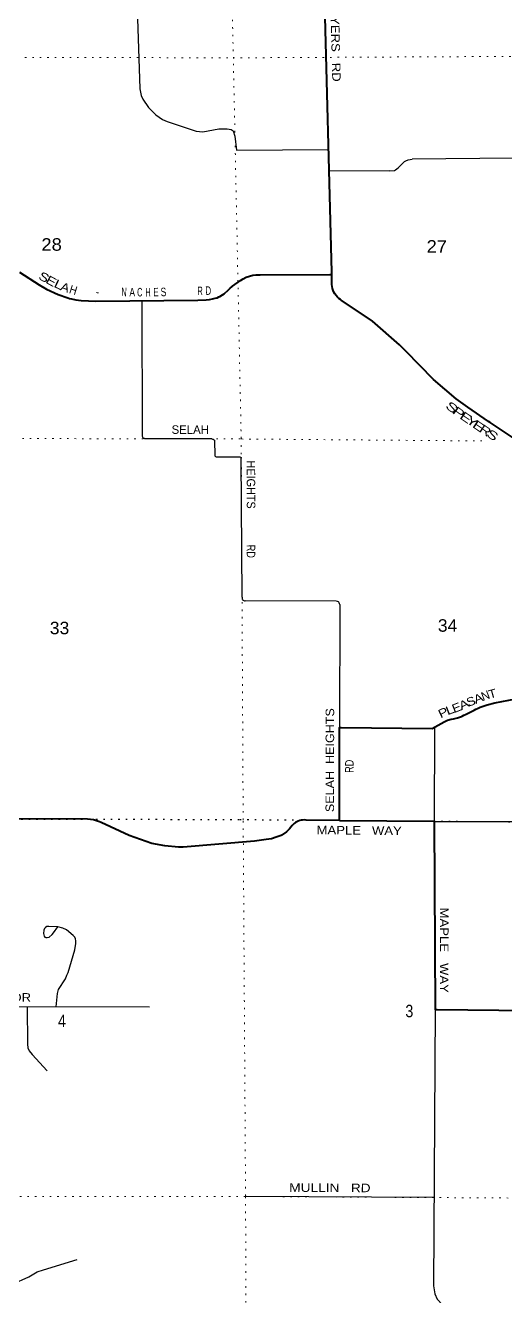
# Model space of a CAD drawing. Header units: feet. Extents: x -6 to 252658, y -374658 to -170635.
# Drawn here: x 104914 to 111672, y -317587 to -299713 of the extents above; entities that cross this region are included whole.
import ezdxf
from ezdxf.enums import TextEntityAlignment as Align

# ---------------------------------------------------------------- set-up
doc = ezdxf.new("R2010")
doc.units = ezdxf.units.FT
doc.header["$LTSCALE"] = 70
doc.linetypes.add('DOTTED', pattern=[1.5, 0.3, -1.2])
for name, color, linetype, lineweight in [('26', 7, 'Continuous', 40), ('27', 7, 'Continuous', 13), ('29', 7, 'Continuous', 25), ('30', 7, 'Continuous', 13), ('6', 7, 'DOTTED', 25), ('7', 7, 'DOTTED', 13)]:
    doc.layers.add(name, color=color, linetype=linetype, lineweight=lineweight)

msp = doc.modelspace()

# ---------------------------------------------------------------- linework, layer by layer
at = {"layer": '26'}
for points in [[(109225.01, -303214.47), (109224.39, -303182.37), (109120.94, -299053.6)], [(104831.65, -303180.7), (105106.17, -303362.78), (105210.12, -303421.52), (105374.66, -303496.39), (105511.72, -303542.58), (105536.63, -303550.98), (105561.72, -303556.79), (105622.58, -303570.9), (105698.87, -303580.84), (105904.53, -303591.23), (107338.73, -303577.58), (107457.41, -303569.71), (107503.65, -303567.06), (107549.36, -303559.6), (107587.04, -303549.31), (107612.12, -303540.99), (107637.04, -303529.51), (107651.42, -303522.89), (107688.69, -303500.73), (107710.37, -303485.22), (107772.41, -303429.81), (107797.67, -303407.25), (107822.41, -303386.11), (107830.87, -303378.88), (107939.14, -303298.68), (107980, -303273.84), (108023.23, -303253.4), (108068.36, -303237.6), (108114.89, -303226.6), (108162.32, -303220.52), (108210.12, -303219.44), (108216.12, -303219.66), (109199.45, -303214.6), (109225.01, -303214.47)], [(111849.71, -305559.1), (111481.03, -305315.11), (111455.61, -305298.29), (111431.03, -305281.45), (111139.89, -305081.91), (110974.64, -304961.93), (110657.78, -304691.77), (110268.97, -304293.98), (110180.13, -304205.39), (109799.18, -303872.17), (109357.8, -303574.85), (109347.41, -303568.31), (109324.89, -303551.65), (109304.24, -303532.73), (109285.68, -303511.75), (109269.41, -303488.95), (109255.62, -303464.57), (109244.45, -303438.89), (109236.02, -303412.17), (109230.44, -303384.73), (109227.75, -303356.85), (109225.01, -303214.47)], [(109332.61, -310890.83), (109332.65, -310865.25), (109334.41, -309609.94), (109334.44, -309584.94), (109359.44, -309585.25), (110637.82, -309600.91), (110765.39, -309527.53), (110809.68, -309503.45), (110856.24, -309484.13), (110904.56, -309469.78), (110937.32, -309463.09), (110995, -309449.01), (111050.89, -309428.98), (111058.93, -309425.31), (111083.76, -309413.97), (111108.93, -309401.02), (111227.86, -309339.81), (111252.7, -309327.03), (111277.86, -309315.69), (111313.59, -309299.58), (111414.32, -309264.11), (111518.22, -309239.37), (111817.79, -309181.31)], [(109332.61, -310890.83), (108865.51, -310885.93), (108840.28, -310885.67), (108815.51, -310886.51), (108796.22, -310888.98), (108774.57, -310894.09), (108753.58, -310901.43), (108733.47, -310910.92), (108714.46, -310922.47), (108696.76, -310935.94), (108680.57, -310951.19), (108668.25, -310965.27), (108630.98, -311009.69), (108589.26, -311049.97), (108543.56, -311085.67), (108532.88, -311092.96), (108513, -311102.43), (108445.57, -311129.1), (108375.71, -311148.58), (108304.2, -311160.65), (108140.14, -311184.3), (107136.69, -311266.95), (107067.61, -311266.2), (106878.34, -311250.61), (106691.73, -311215.33), (106372.44, -311102.47), (105982.86, -310922.2), (105958.34, -310910.61), (105917.02, -310895.2), (105874.32, -310884.19), (105830.69, -310877.71), (105786.63, -310875.83), (102654.39, -310866.75)], [(109332.61, -310890.83), (110666.5, -310901.19), (110682.08, -313551.64), (110707.51, -313551.84), (112005.95, -313562.18)]]:
    msp.add_lwpolyline(points, dxfattribs=at)
at = {"layer": '29'}
for p, q in [((111781.93, -301577.73), (110357.17, -301593.86)), ((110034.15, -301755.27), (109186.87, -301763.9)), ((106563.74, -305488.08), (106556.94, -303585.02)), ((107538.12, -305527.17), (106604.95, -305525.09)), ((107962.69, -307752.38), (107951.83, -305796.48)), ((109286, -307809.07), (108006.77, -307805.69)), ((109336.87, -307854.94), (109334.43, -309591.58)), ((110669.97, -309582.42), (110665.96, -310904.81)), ((102675.39, -313506.75), (106662.88, -313513.68)), ((110664.66, -316194.31), (108021.3, -316181.45))]:
    msp.add_line(p, q, dxfattribs=at)
for points in [[(106487.01, -299475.78), (106523.09, -300606), (106541.18, -300696.75), (106566.93, -300748.26), (106644.78, -300865.55), (106751.42, -300971.48), (106845.81, -301035.87), (106910.72, -301065.16), (107317.76, -301198.99), (107409.02, -301210.79), (107637.34, -301168.79), (107755.39, -301164.65), (107811.16, -301177.53), (107839.52, -301192.7), (107863.42, -301268.57), (107883.09, -301468.25), (109181.13, -301455.89)], [(110034.15, -301755.27), (110107.64, -301750.59), (110122.12, -301744.15), (110159.12, -301714.1), (110249.22, -301628.25), (110266.93, -301617.52), (110302.32, -301603.57), (110329.14, -301598.2), (110357.17, -301593.86)], [(106604.95, -305525.09), (106597.25, -305524.41), (106590.57, -305523.38), (106584.41, -305522.18), (106580.47, -305520.81), (106577.39, -305519.27), (106575.34, -305517.56), (106571.74, -305513.1), (106567.81, -305506.26), (106565.41, -305500.6), (106564.21, -305493.92), (106563.73, -305487.93)], [(107538.12, -305527.17), (107547.79, -305528.86), (107556, -305530.92), (107567.64, -305537.77), (107574.49, -305546.68), (107577.23, -305561.06), (107578.6, -305752.86), (107581.68, -305763.14), (107589.55, -305772.04), (107598.8, -305778.2), (107614.2, -305780.26), (107918.18, -305777.52), (107934.27, -305778.89), (107942.83, -305781.63), (107948.65, -305787.8), (107951.83, -305796.68)], [(107962.69, -307752.38), (107965.43, -307778.41), (107968.17, -307785.94), (107974.33, -307792.8), (107979.81, -307796.9), (107988.02, -307801.02), (107996.92, -307804.44), (108006.77, -307805.69)], [(109336.87, -307854.94), (109336.41, -307845.56), (109330.94, -307833.23), (109324.78, -307822.95), (109318.96, -307818.84), (109306.97, -307811.99), (109286, -307809.07)], [(110665.96, -310904.81), (111988.04, -310907.63), (112018.07, -310937.68), (112031.14, -310996.09), (112014.49, -313558.37)], [(105347.61, -313511.39), (105366.56, -313323.39), (105379.9, -313268.43), (105478.84, -313117.9), (105498.38, -313068.71), (105518.55, -313030.21), (105611.12, -312709.24), (105625.35, -312624.7), (105622.61, -312583.6), (105617.83, -312554.83), (105608.92, -312534.28), (105587.44, -312511.56), (105493.9, -312430.17), (105441.46, -312405.77), (105371.41, -312389.81)], [(104939.01, -313510.68), (104942.09, -314038.51), (104950, -314091.26), (104966.74, -314131.67), (105011.91, -314183.1), (105221.74, -314412.68)], [(110682.08, -313551.64), (110656.48, -317434.37), (110675.09, -317550.89), (110708.21, -317622.06), (110782.36, -317701.14), (110829.55, -317744.07), (110892.15, -317771.77), (111700.82, -317897.34), (111752.05, -317898.61), (111782.09, -317894.32), (111937.2, -317831.38), (111988.04, -317825.64), (112052.4, -317838.51), (112205.36, -317907.18), (113005.6, -318276.37)], [(102672.37, -315191.4), (102752.65, -315129), (102763.61, -315127.63), (102775.93, -315138.59), (102853.66, -315268.01), (102971.73, -315409.84), (104579.9, -317378.2), (104610.04, -317403.13), (104651.12, -317416.83), (104692.2, -317419.57), (104732.01, -317412.11), (104960.44, -317310.2), (105081.07, -317241.48), (105166.84, -317210.3), (105643.61, -317066.39)]]:
    msp.add_lwpolyline(points, dxfattribs=at)
msp.add_lwpolyline([(105371.41, -312389.81), (105245.39, -312383.58), (105218.01, -312384.95), (105197.21, -312395.85), (105182.41, -312413.72), (105171.45, -312437.01), (105169.03, -312483.72), (105171.45, -312502.77), (105179.67, -312520.58), (105187.88, -312532.91), (105200.97, -312539.63), (105220.75, -312539.76), (105248.13, -312531.54), (105289.14, -312495.67), (105308.38, -312472.63)], close=True, dxfattribs=at)
at = {"layer": '6'}
msp.add_lwpolyline([(95872.86, -310845.68), (97358.95, -310840.58), (102651.73, -310867.56), (107931.32, -310878.49), (113313.35, -310923.16), (114827.82, -310924.98)], dxfattribs=at)
at = {"layer": '7'}
for points in [[(108022.3, -318617.25), (108012.66, -316171.08), (107979.19, -310887.01), (107950.9, -305521.09), (107841.09, -300178.89), (107714.08, -294782.17), (107619.88, -289377.9), (107585.58, -284114.15), (107677.78, -278814.16), (107611.92, -274614.19)], [(94476.05, -300169.82), (97215.67, -300179.41), (102492.59, -300155.8), (107837.28, -300168.59), (113233.36, -300140.92), (113715.59, -300144.69)], [(94498.12, -305520.33), (97289.32, -305512.79), (102561.63, -305517.6), (107958.53, -305528.24), (111394.53, -305556.2)], [(102947.8, -316179.74), (108012.7, -316179.52), (113322.21, -316210.53), (117356.87, -316225.98)]]:
    msp.add_lwpolyline(points, dxfattribs=at)

# ---------------------------------------------------------------- texts
at = {"layer": '27'}
for s, rotation, width, p in [('SPEYERS   RD', 271.435, 1.15, (109201.05, -299214)), ('SELAH  HEIGHTS', 89.92, 1.1, (109257.4, -310775.08)), ('RD', 89.92, 0.8, (109532.65, -310223.32)), ('MAPLE   WAY', 359.399, 1.15, (109011.14, -311085.46)), ('MAPLE   WAY', 269.949, 1.15, (110748.81, -312116.97))]:
    msp.add_text(s, height=120, rotation=rotation, dxfattribs=dict(at, width=width)).set_placement(p)
for s, rotation, width, p in [('S', 331.39, 1.3, (105147.77, -303304.92)), ('E', 331.39, 1.3, (105249.44, -303359.96)), ('L', 335.155, 1.35, (105359.31, -303411.04)), ('A', 339.828, 1.15, (105453.22, -303452.89)), ('H', 342.923, 0.9, (105571.77, -303489.7)), ('N', 358.416, 0.65, (106301.06, -303520.49)), ('A', 0.416, 0.75, (106417.81, -303524.22)), ('C', 0.416, 0.65, (106524.37, -303523.73)), ('H', 0.984, 0.6, (106641.05, -303524.71)), ('E', 1.363, 0.7, (106753.59, -303523.07)), ('S', 3.363, 0.75, (106861.31, -303520.49)), ('R', 0.802, 0.65, (107373.99, -303505.31)), ('D', 3.034, 0.7, (107490.85, -303501.11)), ('S', 323.094, 1.55, (110880.42, -305132.01)), ('P', 323.094, 1.55, (110977.54, -305204.96)), ('E', 325.201, 1.5, (111080, -305275.92)), ('Y', 325.201, 1.5, (111166.8, -305332.52)), ('E', 325.849, 1.45, (111257.85, -305397.71)), ('R', 325.849, 1.35, (111353.92, -305459.55)), ('S', 325.849, 1.45, (111453.67, -305523.14)), ('T', 15.821, 1.15, (111502.91, -309167.2)), ('A', 26.868, 1.3, (111111.06, -309314.84)), ('S', 21.197, 1.15, (111205.01, -309273.47)), ('A', 22.946, 1.2, (111310.83, -309230.01)), ('P', 25.265, 1.25, (110818.5, -309429.71)), ('L', 21.372, 1.3, (110910.09, -309392.98)), ('E', 21.779, 1.15, (111003.75, -309360.75))]:
    msp.add_text(s, height=120, rotation=rotation, dxfattribs=dict(at, width=width)).set_placement(p, align=Align.CENTER)
for s, rotation, p in [('-', 358.416, (105924.61, -303517.22)), ('N', 20.821, (111409.59, -309191.77))]:
    msp.add_text(s, height=120, rotation=rotation, dxfattribs=at).set_placement(p, align=Align.CENTER)
at = {"layer": '30'}
msp.add_text('SELAH', height=120, rotation=359.872, dxfattribs=at).set_placement((106971.06, -305455.76))
for s, rotation, width, p in [('HEIGHTS', 270.318, 0.95, (108026.75, -305830.76)), ('RD', 270.318, 0.8, (108028.98, -307015.48)), ('GALLOWAY   DR', 359.9, 1.15, (103537.86, -313438.25)), ('MULLIN   RD', 359.721, 1.2, (108626.89, -316114.4))]:
    msp.add_text(s, height=120, rotation=rotation, dxfattribs=dict(at, width=width)).set_placement(p)
at = {"layer": '7'}
for s, width, p in [('28', 1.1, (105139.55, -302880.74)), ('27', 1.1, (110560.2, -302907.99)), ('33', 1.05, (105257.64, -308273.27)), ('34', 1.05, (110718.6, -308238.16)), ('3', 0.85, (110261.59, -313659.85)), ('4', 0.85, (105374.05, -313797.18))]:
    msp.add_text(s, height=175.6, dxfattribs=dict(at, width=width)).set_placement(p)

doc.saveas('drawing.dxf')
